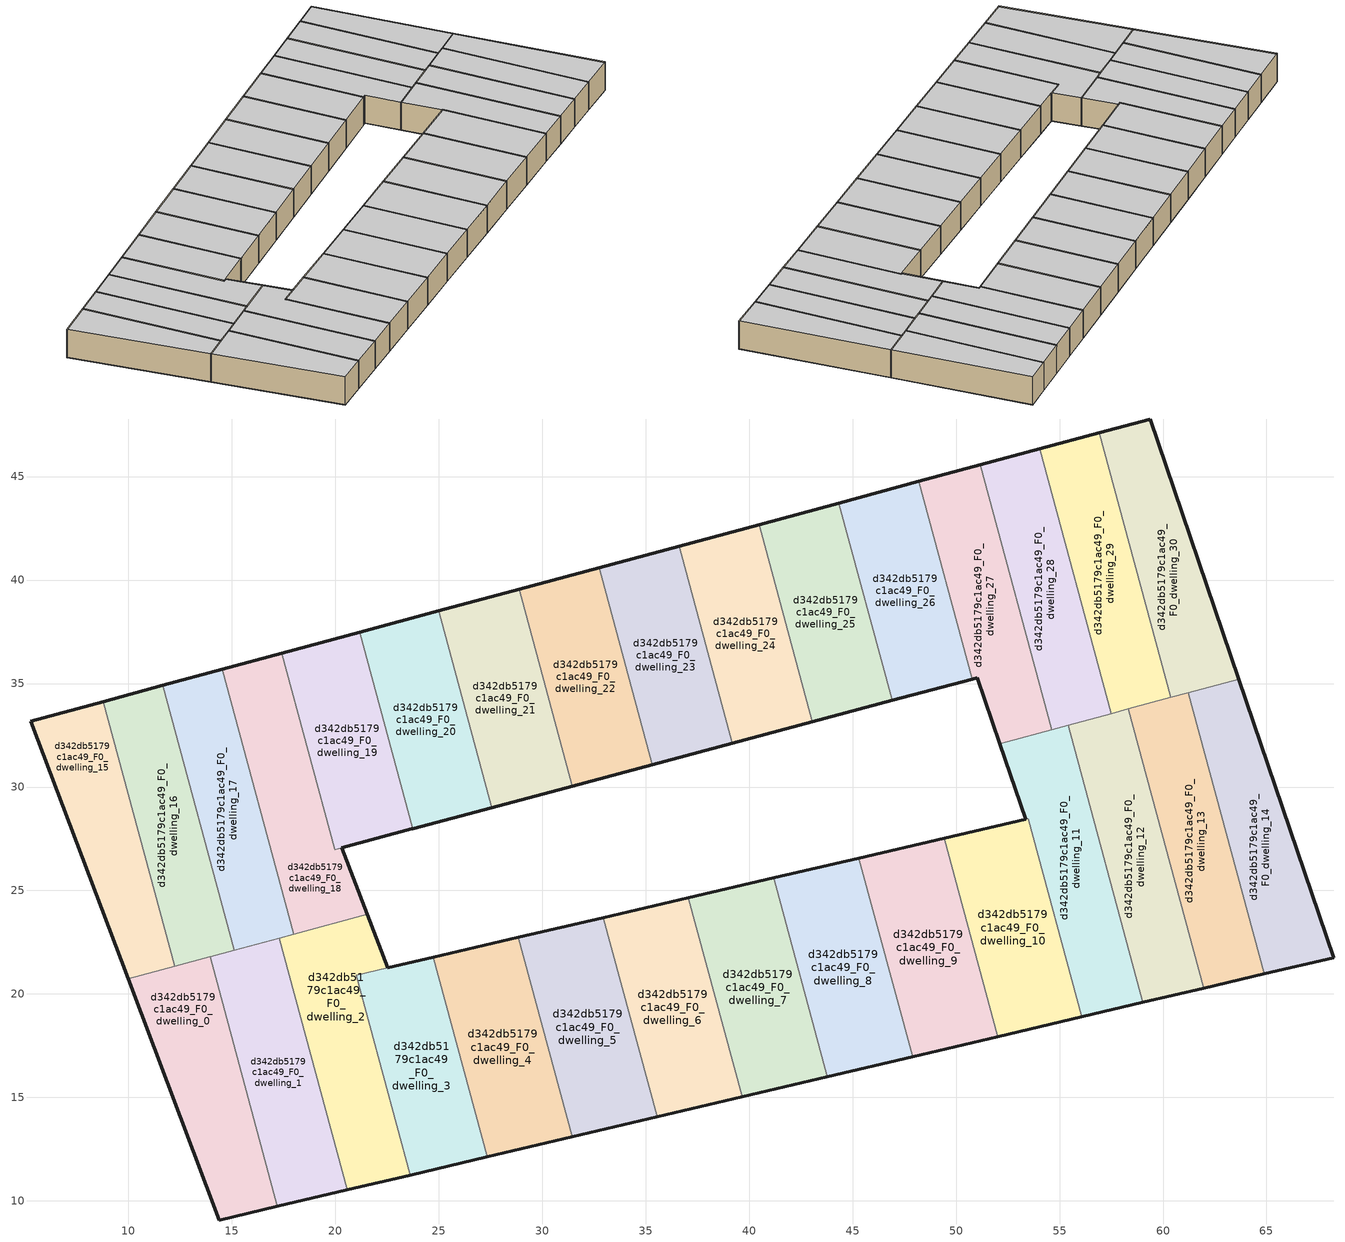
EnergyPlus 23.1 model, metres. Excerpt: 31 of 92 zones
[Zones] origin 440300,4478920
d342db5179c1ac49_F0_dwelling_0
 floor ground (EU_floor_Construction): 17.21,9.74 13.95,21.8 10,20.73 14.4,9.08 z0
 wall outside (EU_wall_Construction): 17.21,9.74 14.4,9.08 10,20.73 z0:3
 wall to d342db5179c1ac49_F0_dwelling_1 (EU_wall_Construction): 13.95,21.8 17.21,9.74 z0:3
 wall to d342db5179c1ac49_F0_dwelling_15 (EU_wall_Construction): 10,20.73 12.25,21.34 z0:3
 wall to d342db5179c1ac49_F0_dwelling_16 (EU_wall_Construction): 12.25,21.34 13.95,21.8 z0:3
 ceiling to d342db5179c1ac49_F1_dwelling_0 (EU_floor_Construction): 13.95,21.8 17.21,9.74 14.4,9.08 10,20.73 z3
d342db5179c1ac49_F0_dwelling_1
 floor ground (EU_floor_Construction): 20.57,10.53 17.29,22.7 13.95,21.8 17.21,9.74 z0
 wall outside (EU_wall_Construction): 20.57,10.53 17.21,9.74 z0:3
 wall to d342db5179c1ac49_F0_dwelling_2 (EU_wall_Construction): 17.29,22.7 20.57,10.53 z0:3
 wall to d342db5179c1ac49_F0_dwelling_17 (EU_wall_Construction): 15.13,22.12 17.29,22.7 z0:3
 wall to d342db5179c1ac49_F0_dwelling_16 (EU_wall_Construction): 13.95,21.8 15.13,22.12 z0:3
 ceiling to d342db5179c1ac49_F1_dwelling_1 (EU_floor_Construction): 17.29,22.7 20.57,10.53 17.21,9.74 13.95,21.8 z3
d342db5179c1ac49_F0_dwelling_10
 floor ground (EU_floor_Construction): 56.06,18.89 53.48,28.47 53.37,28.45 49.43,27.53 52.02,17.94 z0
 wall outside (EU_wall_Construction): 49.43,27.53 53.37,28.45 / 56.06,18.89 52.02,17.94 z0:3; 53.38,28.45,3 53.37,28.45,0 53.38,28.45,0
 wall to d342db5179c1ac49_F0_dwelling_9 (EU_wall_Construction): 52.02,17.94 49.43,27.53 z0:3
 wall to d342db5179c1ac49_F0_dwelling_11 (EU_wall_Construction): 53.38,28.45 53.48,28.47 56.06,18.89 z0:3
 ceiling to d342db5179c1ac49_F1_dwelling_10 (EU_floor_Construction): 53.48,28.47 56.06,18.89 52.02,17.94 49.43,27.53 53.37,28.45 z3
d342db5179c1ac49_F0_dwelling_11
 floor ground (EU_floor_Construction): 59.03,19.59 55.41,32.99 52.47,32.2 52.12,32.1 53.38,28.45 53.48,28.47 56.06,18.89 z0
 wall outside (EU_wall_Construction): 53.38,28.45 52.12,32.1 / 59.03,19.59 56.06,18.89 z0:3
 wall to d342db5179c1ac49_F0_dwelling_12 (EU_wall_Construction): 55.41,32.99 59.03,19.59 z0:3
 wall to d342db5179c1ac49_F0_dwelling_27 (EU_wall_Construction): 52.12,32.1 52.47,32.2 54.62,32.77 z0:3
 wall to d342db5179c1ac49_F0_dwelling_28 (EU_wall_Construction): 54.62,32.78 55.41,32.99 z0:3
 ceiling to d342db5179c1ac49_F1_dwelling_11 (EU_floor_Construction): 55.41,32.99 59.03,19.59 56.06,18.89 53.48,28.47 53.38,28.45 52.12,32.1 52.47,32.2 z3
d342db5179c1ac49_F0_dwelling_12
 floor ground (EU_floor_Construction): 61.97,20.28 58.33,33.78 55.41,32.99 59.03,19.59 z0
 wall outside (EU_wall_Construction): 61.97,20.28 59.03,19.59 z0:3
 wall to d342db5179c1ac49_F0_dwelling_13 (EU_wall_Construction): 58.33,33.78 61.97,20.28 z0:3
 wall to d342db5179c1ac49_F0_dwelling_29 (EU_wall_Construction): 57.49,33.55 58.33,33.78 z0:3
 wall to d342db5179c1ac49_F0_dwelling_28 (EU_wall_Construction): 55.41,32.99 57.49,33.55 z0:3
 ceiling to d342db5179c1ac49_F1_dwelling_12 (EU_floor_Construction): 58.33,33.78 61.97,20.28 59.03,19.59 55.41,32.99 z3
d342db5179c1ac49_F0_dwelling_13
 floor ground (EU_floor_Construction): 64.89,20.97 61.22,34.56 58.33,33.78 61.97,20.28 z0
 wall outside (EU_wall_Construction): 64.89,20.97 61.97,20.28 z0:3
 wall to d342db5179c1ac49_F0_dwelling_14 (EU_wall_Construction): 61.22,34.56 64.89,20.97 z0:3
 wall to d342db5179c1ac49_F0_dwelling_30 (EU_wall_Construction): 60.37,34.33 61.22,34.56 z0:3
 wall to d342db5179c1ac49_F0_dwelling_29 (EU_wall_Construction): 58.33,33.78 60.37,34.33 z0:3
 ceiling to d342db5179c1ac49_F1_dwelling_13 (EU_floor_Construction): 61.22,34.56 64.89,20.97 61.97,20.28 58.33,33.78 z3
d342db5179c1ac49_F0_dwelling_14
 floor ground (EU_floor_Construction): 68.24,21.76 63.66,35.22 61.22,34.56 64.89,20.97 z0
 wall outside (EU_wall_Construction): 63.66,35.22 68.24,21.76 64.89,20.97 z0:3
 wall to d342db5179c1ac49_F0_dwelling_30 (EU_wall_Construction): 61.23,34.56 63.66,35.22 z0:3
 ceiling to d342db5179c1ac49_F1_dwelling_14 (EU_floor_Construction): 63.66,35.22 68.24,21.76 64.89,20.97 61.22,34.56 z3
d342db5179c1ac49_F0_dwelling_15
 floor ground (EU_floor_Construction): 12.25,21.34 8.8,34.13 5.29,33.18 10,20.73 z0
 wall outside (EU_wall_Construction): 10,20.73 5.29,33.18 8.8,34.13 z0:3
 wall to d342db5179c1ac49_F0_dwelling_16 (EU_wall_Construction): 8.8,34.13 12.25,21.34 z0:3
 ceiling to d342db5179c1ac49_F1_dwelling_15 (EU_floor_Construction): 8.8,34.13 12.25,21.34 10,20.73 5.29,33.18 z3
d342db5179c1ac49_F0_dwelling_16
 floor ground (EU_floor_Construction): 15.13,22.12 11.67,34.91 8.8,34.13 12.25,21.34 z0
 wall outside (EU_wall_Construction): 8.8,34.13 11.67,34.91 z0:3
 wall to d342db5179c1ac49_F0_dwelling_17 (EU_wall_Construction): 11.67,34.91 15.13,22.12 z0:3
 ceiling to d342db5179c1ac49_F1_dwelling_16 (EU_floor_Construction): 11.67,34.91 15.13,22.12 12.25,21.34 8.8,34.13 z3
d342db5179c1ac49_F0_dwelling_17
 floor ground (EU_floor_Construction): 18,22.89 14.55,35.68 11.67,34.91 15.13,22.12 z0
 wall outside (EU_wall_Construction): 11.67,34.91 14.55,35.68 z0:3
 wall to d342db5179c1ac49_F0_dwelling_18 (EU_wall_Construction): 14.55,35.68 18,22.89 z0:3
 wall to d342db5179c1ac49_F0_dwelling_2 (EU_wall_Construction): 18,22.89 17.29,22.7 z0:3
 ceiling to d342db5179c1ac49_F1_dwelling_17 (EU_floor_Construction): 14.55,35.68 18,22.89 15.13,22.12 11.67,34.91 z3
d342db5179c1ac49_F0_dwelling_18
 floor ground (EU_floor_Construction): 21.55,23.85 20.32,27.07 19.99,26.98 17.43,36.46 14.55,35.68 18,22.89 z0
 wall outside (EU_wall_Construction): 14.55,35.68 17.43,36.46 / 20.32,27.07 21.55,23.85 z0:3
 wall to d342db5179c1ac49_F0_dwelling_19 (EU_wall_Construction): 17.43,36.46 19.99,26.98 20.32,27.07 z0:3
 wall to d342db5179c1ac49_F0_dwelling_2 (EU_wall_Construction): 21.55,23.85 18,22.89 z0:3
 ceiling to d342db5179c1ac49_F1_dwelling_18 (EU_floor_Construction): 17.43,36.46 19.99,26.98 20.32,27.07 21.55,23.85 18,22.89 14.55,35.68 z3
d342db5179c1ac49_F0_dwelling_19
 floor ground (EU_floor_Construction): 23.7,27.97 23.74,27.99 21.18,37.47 17.43,36.46 19.99,26.98 20.33,27.07 z0
 wall outside (EU_wall_Construction): 17.43,36.46 21.18,37.47 / 23.74,27.99 23.7,27.97 20.33,27.07 z0:3; 20.32,27.07,3 20.33,27.07,0 20.32,27.07,0
 wall to d342db5179c1ac49_F0_dwelling_20 (EU_wall_Construction): 21.18,37.47 23.74,27.99 z0:3
 ceiling to d342db5179c1ac49_F1_dwelling_19 (EU_floor_Construction): 21.18,37.47 23.74,27.99 23.7,27.97 19.99,26.99 17.43,36.46 z3
d342db5179c1ac49_F0_dwelling_2
 floor ground (EU_floor_Construction): 23.62,11.25 21.01,20.91 22.53,21.27 21.55,23.85 17.29,22.7 20.57,10.53 z0
 wall outside (EU_wall_Construction): 21.55,23.85 22.53,21.27 / 23.62,11.25 20.57,10.53 z0:3
 wall to d342db5179c1ac49_F0_dwelling_3 (EU_wall_Construction): 22.53,21.27 21.01,20.91 23.62,11.25 z0:3
 ceiling to d342db5179c1ac49_F1_dwelling_2 (EU_floor_Construction): 21.55,23.85 22.53,21.27 21.01,20.91 23.62,11.25 20.57,10.53 17.29,22.7 z3
d342db5179c1ac49_F0_dwelling_20
 floor ground (EU_floor_Construction): 27.57,29.01 25.01,38.51 21.18,37.47 23.74,27.99 z0
 wall outside (EU_wall_Construction): 27.57,29.01 23.74,27.99 / 21.18,37.47 25.01,38.51 z0:3
 wall to d342db5179c1ac49_F0_dwelling_21 (EU_wall_Construction): 25.01,38.51 27.57,29.01 z0:3
 ceiling to d342db5179c1ac49_F1_dwelling_20 (EU_floor_Construction): 25.01,38.51 27.57,29.01 23.74,27.99 21.18,37.47 z3
d342db5179c1ac49_F0_dwelling_21
 floor ground (EU_floor_Construction): 31.45,30.05 28.88,39.55 25.01,38.51 27.57,29.01 z0
 wall outside (EU_wall_Construction): 25.01,38.51 28.88,39.55 / 31.45,30.05 27.57,29.01 z0:3
 wall to d342db5179c1ac49_F0_dwelling_22 (EU_wall_Construction): 28.88,39.55 31.45,30.05 z0:3
 ceiling to d342db5179c1ac49_F1_dwelling_21 (EU_floor_Construction): 28.88,39.55 31.45,30.05 27.57,29.01 25.01,38.51 z3
d342db5179c1ac49_F0_dwelling_22
 floor ground (EU_floor_Construction): 35.32,31.08 32.75,40.6 28.88,39.55 31.45,30.05 z0
 wall outside (EU_wall_Construction): 28.88,39.55 32.75,40.6 / 35.32,31.08 31.45,30.05 z0:3
 wall to d342db5179c1ac49_F0_dwelling_23 (EU_wall_Construction): 32.75,40.6 35.32,31.08 z0:3
 ceiling to d342db5179c1ac49_F1_dwelling_22 (EU_floor_Construction): 32.75,40.6 35.32,31.08 31.45,30.05 28.88,39.55 z3
d342db5179c1ac49_F0_dwelling_23
 floor ground (EU_floor_Construction): 39.19,32.12 36.62,41.64 32.75,40.6 35.32,31.08 z0
 wall outside (EU_wall_Construction): 32.75,40.6 36.62,41.64 / 39.19,32.12 35.32,31.08 z0:3
 wall to d342db5179c1ac49_F0_dwelling_24 (EU_wall_Construction): 36.62,41.64 39.19,32.12 z0:3
 ceiling to d342db5179c1ac49_F1_dwelling_23 (EU_floor_Construction): 36.62,41.64 39.19,32.12 35.32,31.08 32.75,40.6 z3
d342db5179c1ac49_F0_dwelling_24
 floor ground (EU_floor_Construction): 43.05,33.15 40.48,42.68 36.62,41.64 39.19,32.12 z0
 wall outside (EU_wall_Construction): 36.62,41.64 40.48,42.68 / 43.05,33.15 39.19,32.12 z0:3
 wall to d342db5179c1ac49_F0_dwelling_25 (EU_wall_Construction): 40.48,42.68 43.05,33.15 z0:3
 ceiling to d342db5179c1ac49_F1_dwelling_24 (EU_floor_Construction): 40.48,42.68 43.05,33.15 39.19,32.12 36.62,41.64 z3
d342db5179c1ac49_F0_dwelling_25
 floor ground (EU_floor_Construction): 46.91,34.18 44.34,43.72 40.48,42.68 43.05,33.15 z0
 wall outside (EU_wall_Construction): 40.48,42.68 44.34,43.72 / 46.91,34.18 43.05,33.15 z0:3
 wall to d342db5179c1ac49_F0_dwelling_26 (EU_wall_Construction): 44.34,43.72 46.91,34.18 z0:3
 ceiling to d342db5179c1ac49_F1_dwelling_25 (EU_floor_Construction): 44.34,43.72 46.91,34.18 43.05,33.15 40.48,42.68 z3
d342db5179c1ac49_F0_dwelling_26
 floor ground (EU_floor_Construction): 50.77,35.22 48.2,44.76 44.34,43.72 46.91,34.18 z0
 wall outside (EU_wall_Construction): 44.34,43.72 48.2,44.76 / 50.77,35.22 46.91,34.18 z0:3
 wall to d342db5179c1ac49_F0_dwelling_27 (EU_wall_Construction): 48.2,44.76 50.77,35.22 z0:3
 ceiling to d342db5179c1ac49_F1_dwelling_26 (EU_floor_Construction): 48.2,44.76 50.77,35.22 46.91,34.18 44.34,43.72 z3
d342db5179c1ac49_F0_dwelling_27
 floor ground (EU_floor_Construction): 54.62,32.78 51.16,45.57 48.2,44.76 50.77,35.22 51.02,35.28 52.12,32.1 z0
 wall outside (EU_wall_Construction): 52.12,32.1 51.02,35.28 50.77,35.22 / 48.2,44.76 51.16,45.57 z0:3
 wall to d342db5179c1ac49_F0_dwelling_28 (EU_wall_Construction): 51.16,45.57 54.62,32.78 z0:3
 ceiling to d342db5179c1ac49_F1_dwelling_27 (EU_floor_Construction): 51.16,45.57 54.62,32.78 52.12,32.1 51.02,35.28 50.77,35.22 48.2,44.76 z3
d342db5179c1ac49_F0_dwelling_28
 floor ground (EU_floor_Construction): 57.49,33.55 54.04,46.34 51.16,45.57 54.62,32.78 z0
 wall outside (EU_wall_Construction): 51.16,45.57 54.04,46.34 z0:3
 wall to d342db5179c1ac49_F0_dwelling_29 (EU_wall_Construction): 54.04,46.34 57.49,33.55 z0:3
 ceiling to d342db5179c1ac49_F1_dwelling_28 (EU_floor_Construction): 54.04,46.34 57.49,33.55 54.62,32.78 51.16,45.57 z3
d342db5179c1ac49_F0_dwelling_29
 floor ground (EU_floor_Construction): 60.37,34.33 56.92,47.12 54.04,46.34 57.49,33.55 z0
 wall outside (EU_wall_Construction): 54.04,46.34 56.92,47.12 z0:3
 wall to d342db5179c1ac49_F0_dwelling_30 (EU_wall_Construction): 56.92,47.12 60.37,34.33 z0:3
 ceiling to d342db5179c1ac49_F1_dwelling_29 (EU_floor_Construction): 56.92,47.12 60.37,34.33 57.49,33.55 54.04,46.34 z3
d342db5179c1ac49_F0_dwelling_3
 floor ground (EU_floor_Construction): 27.34,12.12 24.73,21.78 21.01,20.91 23.62,11.25 z0
 wall outside (EU_wall_Construction): 22.53,21.27 24.73,21.78 / 27.34,12.12 23.62,11.25 z0:3
 wall to d342db5179c1ac49_F0_dwelling_4 (EU_wall_Construction): 24.73,21.78 27.34,12.12 z0:3
 ceiling to d342db5179c1ac49_F1_dwelling_3 (EU_floor_Construction): 24.73,21.78 27.34,12.12 23.62,11.25 21.01,20.91 z3
d342db5179c1ac49_F0_dwelling_30
 floor ground (EU_floor_Construction): 63.66,35.22 59.38,47.78 56.92,47.12 60.37,34.33 z0
 wall outside (EU_wall_Construction): 56.92,47.12 59.38,47.78 63.66,35.22 z0:3
 ceiling to d342db5179c1ac49_F1_dwelling_30 (EU_floor_Construction): 59.38,47.78 63.66,35.22 60.37,34.33 56.92,47.12 z3
d342db5179c1ac49_F0_dwelling_4
 floor ground (EU_floor_Construction): 31.44,13.09 28.84,22.74 24.73,21.78 27.34,12.12 z0
 wall outside (EU_wall_Construction): 24.73,21.78 28.84,22.74 / 31.44,13.09 27.34,12.12 z0:3
 wall to d342db5179c1ac49_F0_dwelling_5 (EU_wall_Construction): 28.84,22.74 31.44,13.09 z0:3
 ceiling to d342db5179c1ac49_F1_dwelling_4 (EU_floor_Construction): 28.84,22.74 31.44,13.09 27.34,12.12 24.73,21.78 z3
d342db5179c1ac49_F0_dwelling_5
 floor ground (EU_floor_Construction): 35.55,14.06 32.95,23.69 28.84,22.74 31.44,13.09 z0
 wall outside (EU_wall_Construction): 28.84,22.74 32.95,23.69 / 35.55,14.06 31.44,13.09 z0:3
 wall to d342db5179c1ac49_F0_dwelling_6 (EU_wall_Construction): 32.95,23.69 35.55,14.06 z0:3
 ceiling to d342db5179c1ac49_F1_dwelling_5 (EU_floor_Construction): 32.95,23.69 35.55,14.06 31.44,13.09 28.84,22.74 z3
d342db5179c1ac49_F0_dwelling_6
 floor ground (EU_floor_Construction): 39.66,15.03 37.06,24.65 32.95,23.69 35.55,14.06 z0
 wall outside (EU_wall_Construction): 32.95,23.69 37.06,24.65 / 39.66,15.03 35.55,14.06 z0:3
 wall to d342db5179c1ac49_F0_dwelling_7 (EU_wall_Construction): 37.06,24.65 39.66,15.03 z0:3
 ceiling to d342db5179c1ac49_F1_dwelling_6 (EU_floor_Construction): 37.06,24.65 39.66,15.03 35.55,14.06 32.95,23.69 z3
d342db5179c1ac49_F0_dwelling_7
 floor ground (EU_floor_Construction): 43.78,16 41.18,25.61 37.06,24.65 39.66,15.03 z0
 wall outside (EU_wall_Construction): 37.06,24.65 41.18,25.61 / 43.78,16 39.66,15.03 z0:3
 wall to d342db5179c1ac49_F0_dwelling_8 (EU_wall_Construction): 41.18,25.61 43.78,16 z0:3
 ceiling to d342db5179c1ac49_F1_dwelling_7 (EU_floor_Construction): 41.18,25.61 43.78,16 39.66,15.03 37.06,24.65 z3
d342db5179c1ac49_F0_dwelling_8
 floor ground (EU_floor_Construction): 47.9,16.97 45.3,26.57 41.18,25.61 43.78,16 z0
 wall outside (EU_wall_Construction): 41.18,25.61 45.3,26.57 / 47.9,16.97 43.78,16 z0:3
 wall to d342db5179c1ac49_F0_dwelling_9 (EU_wall_Construction): 45.3,26.57 47.9,16.97 z0:3
 ceiling to d342db5179c1ac49_F1_dwelling_8 (EU_floor_Construction): 45.3,26.57 47.9,16.97 43.78,16 41.18,25.61 z3
d342db5179c1ac49_F0_dwelling_9
 floor ground (EU_floor_Construction): 52.02,17.94 49.43,27.53 45.3,26.57 47.9,16.97 z0
 wall outside (EU_wall_Construction): 45.3,26.57 49.43,27.53 / 52.02,17.94 47.9,16.97 z0:3
 ceiling to d342db5179c1ac49_F1_dwelling_9 (EU_floor_Construction): 49.43,27.53 52.02,17.94 47.9,16.97 45.3,26.57 z3
[Building]
EU S2 Campaign: North Axis=0; Terrain=City; Solar Distribution=FullExterior
[Site:Location]
Madrid: Latitude=40.5; Longitude=-3.5; Time Zone=1; Elevation=609
[SizingPeriod:WeatherFileDays]
AnnualSizingPeriod: Begin Month=1; Begin Day of Month=1; End Month=12; End Day of Month=31; Day of Week for Start Day=Monday; Use Weather File Daylight Saving Period=No; Use Weather File Rain and Snow Indicators=No
[MATERIAL]
EU_InternalMass_Material: Roughness=MediumRough; Thickness=0.1; Conductivity=1; Density=1800; Specific Heat=900; Thermal Absorptance=0.9; Solar Absorptance=0.7; Visible Absorptance=0.7
[MATERIAL:NOMASS] Roughness=MediumRough; Thermal Absorptance=0.9; Solar Absorptance=0.7; Visible Absorptance=0.7
Name | Thermal Resistance
EU_wall_NoMass | 1.60022
EU_floor_NoMass | 0.470652
[CONSTRUCTION]
EU_wall_Construction: EU_wall_NoMass
EU_floor_Construction: EU_floor_NoMass
EU_InternalMass_Construction: EU_InternalMass_Material
[ZONE] Type=1; Multiplier=1; Ceiling Height=autocalculate; Floor Area=autocalculate; Part of Total Floor Area=Yes
Name | Volume
d342db5179c1ac49_F0_dwelling_0 | 130.05
d342db5179c1ac49_F0_dwelling_1 | 130.138
d342db5179c1ac49_F0_dwelling_10 | 123.63
d342db5179c1ac49_F0_dwelling_11 | 129.029
d342db5179c1ac49_F0_dwelling_12 | 126.326
d342db5179c1ac49_F0_dwelling_13 | 126.302
d342db5179c1ac49_F0_dwelling_14 | 126.346
d342db5179c1ac49_F0_dwelling_15; d342db5179c1ac49_F0_dwelling_29 | 118.448
d342db5179c1ac49_F0_dwelling_16; d342db5179c1ac49_F0_dwelling_17 | 118.41
d342db5179c1ac49_F0_dwelling_18 | 123.766
d342db5179c1ac49_F0_dwelling_19 | 114.58
d342db5179c1ac49_F0_dwelling_2 | 130.365
d342db5179c1ac49_F0_dwelling_20 | 116.943
d342db5179c1ac49_F0_dwelling_21 | 118.444
d342db5179c1ac49_F0_dwelling_22; d342db5179c1ac49_F0_dwelling_28 | 118.418
d342db5179c1ac49_F0_dwelling_23 | 118.426
d342db5179c1ac49_F0_dwelling_24 | 118.441
d342db5179c1ac49_F0_dwelling_25 | 118.407
d342db5179c1ac49_F0_dwelling_26 | 118.453
d342db5179c1ac49_F0_dwelling_27 | 118.423
d342db5179c1ac49_F0_dwelling_3 | 114.705
d342db5179c1ac49_F0_dwelling_30 | 118.427
d342db5179c1ac49_F0_dwelling_4 | 126.318
d342db5179c1ac49_F0_dwelling_5 | 126.322
d342db5179c1ac49_F0_dwelling_6 | 126.349
d342db5179c1ac49_F0_dwelling_7 | 126.301
d342db5179c1ac49_F0_dwelling_8 | 126.316
d342db5179c1ac49_F0_dwelling_9 | 126.312
[INTERNALMASS] Construction=EU_InternalMass_Construction
Name | Zone or ZoneList | Surface Area
d342db5179c1ac49_F0_dwelling_0_EU_InternalMass | d342db5179c1ac49_F0_dwelling_0 | 43.3554
d342db5179c1ac49_F0_dwelling_1_EU_InternalMass | d342db5179c1ac49_F0_dwelling_1 | 43.3796
d342db5179c1ac49_F0_dwelling_2_EU_InternalMass | d342db5179c1ac49_F0_dwelling_2 | 43.4492
d342db5179c1ac49_F0_dwelling_3_EU_InternalMass | d342db5179c1ac49_F0_dwelling_3 | 38.2452
d342db5179c1ac49_F0_dwelling_4_EU_InternalMass | d342db5179c1ac49_F0_dwelling_4 | 42.1058
d342db5179c1ac49_F0_dwelling_5_EU_InternalMass | d342db5179c1ac49_F0_dwelling_5 | 42.1076
d342db5179c1ac49_F0_dwelling_6_EU_InternalMass | d342db5179c1ac49_F0_dwelling_6 | 42.1163
d342db5179c1ac49_F0_dwelling_7_EU_InternalMass | d342db5179c1ac49_F0_dwelling_7 | 42.1004
d342db5179c1ac49_F0_dwelling_8_EU_InternalMass | d342db5179c1ac49_F0_dwelling_8 | 42.1055
d342db5179c1ac49_F0_dwelling_9_EU_InternalMass | d342db5179c1ac49_F0_dwelling_9 | 42.1043
d342db5179c1ac49_F0_dwelling_10_EU_InternalMass | d342db5179c1ac49_F0_dwelling_10 | 41.2133
d342db5179c1ac49_F0_dwelling_11_EU_InternalMass | d342db5179c1ac49_F0_dwelling_11 | 43.0095
d342db5179c1ac49_F0_dwelling_12_EU_InternalMass | d342db5179c1ac49_F0_dwelling_12 | 42.1085
d342db5179c1ac49_F0_dwelling_13_EU_InternalMass | d342db5179c1ac49_F0_dwelling_13 | 42.1006
d342db5179c1ac49_F0_dwelling_14_EU_InternalMass | d342db5179c1ac49_F0_dwelling_14 | 42.1152
d342db5179c1ac49_F0_dwelling_15_EU_InternalMass | d342db5179c1ac49_F0_dwelling_15 | 39.4824
d342db5179c1ac49_F0_dwelling_16_EU_InternalMass | d342db5179c1ac49_F0_dwelling_16 | 39.4699
d342db5179c1ac49_F0_dwelling_17_EU_InternalMass | d342db5179c1ac49_F0_dwelling_17 | 39.4699
d342db5179c1ac49_F0_dwelling_18_EU_InternalMass | d342db5179c1ac49_F0_dwelling_18 | 41.2555
d342db5179c1ac49_F0_dwelling_19_EU_InternalMass | d342db5179c1ac49_F0_dwelling_19 | 38.1941
d342db5179c1ac49_F0_dwelling_20_EU_InternalMass | d342db5179c1ac49_F0_dwelling_20 | 38.9788
d342db5179c1ac49_F0_dwelling_21_EU_InternalMass | d342db5179c1ac49_F0_dwelling_21 | 39.4813
d342db5179c1ac49_F0_dwelling_22_EU_InternalMass | d342db5179c1ac49_F0_dwelling_22 | 39.4727
d342db5179c1ac49_F0_dwelling_23_EU_InternalMass | d342db5179c1ac49_F0_dwelling_23 | 39.4753
d342db5179c1ac49_F0_dwelling_24_EU_InternalMass | d342db5179c1ac49_F0_dwelling_24 | 39.4804
d342db5179c1ac49_F0_dwelling_25_EU_InternalMass | d342db5179c1ac49_F0_dwelling_25 | 39.4691
d342db5179c1ac49_F0_dwelling_26_EU_InternalMass | d342db5179c1ac49_F0_dwelling_26 | 39.4846
d342db5179c1ac49_F0_dwelling_27_EU_InternalMass | d342db5179c1ac49_F0_dwelling_27 | 39.4743
d342db5179c1ac49_F0_dwelling_28_EU_InternalMass | d342db5179c1ac49_F0_dwelling_28 | 39.473
d342db5179c1ac49_F0_dwelling_29_EU_InternalMass | d342db5179c1ac49_F0_dwelling_29 | 39.4827
d342db5179c1ac49_F0_dwelling_30_EU_InternalMass | d342db5179c1ac49_F0_dwelling_30 | 39.4759
[OTHEREQUIPMENT] Fuel Type=Electricity; Design Level Calculation Method=Watts/Area; Power per Zone Floor Area=1; Fraction Latent=0; Fraction Radiant=0; Fraction Lost=0; Carbon Dioxide Generation Rate=0; EndUse Subcategory=EU_Step8_InternalGains
Name | Zone or ZoneList or Space or SpaceList | Schedule
EU_Step8_InternalGain_d342db5179c1ac49_F0_dwelling_0_f000 | d342db5179c1ac49_F0_dwelling_0 | EU_Step8_GainSchedule_d342db5179c1ac49_F0_dwelling_0_f000
EU_Step8_InternalGain_d342db5179c1ac49_F0_dwelling_1_f000 | d342db5179c1ac49_F0_dwelling_1 | EU_Step8_GainSchedule_d342db5179c1ac49_F0_dwelling_1_f000
EU_Step8_InternalGain_d342db5179c1ac49_F0_dwelling_2_f000 | d342db5179c1ac49_F0_dwelling_2 | EU_Step8_GainSchedule_d342db5179c1ac49_F0_dwelling_2_f000
EU_Step8_InternalGain_d342db5179c1ac49_F0_dwelling_3_f000 | d342db5179c1ac49_F0_dwelling_3 | EU_Step8_GainSchedule_d342db5179c1ac49_F0_dwelling_3_f000
EU_Step8_InternalGain_d342db5179c1ac49_F0_dwelling_4_f000 | d342db5179c1ac49_F0_dwelling_4 | EU_Step8_GainSchedule_d342db5179c1ac49_F0_dwelling_4_f000
EU_Step8_InternalGain_d342db5179c1ac49_F0_dwelling_5_f000 | d342db5179c1ac49_F0_dwelling_5 | EU_Step8_GainSchedule_d342db5179c1ac49_F0_dwelling_5_f000
EU_Step8_InternalGain_d342db5179c1ac49_F0_dwelling_6_f000 | d342db5179c1ac49_F0_dwelling_6 | EU_Step8_GainSchedule_d342db5179c1ac49_F0_dwelling_6_f000
EU_Step8_InternalGain_d342db5179c1ac49_F0_dwelling_7_f000 | d342db5179c1ac49_F0_dwelling_7 | EU_Step8_GainSchedule_d342db5179c1ac49_F0_dwelling_7_f000
EU_Step8_InternalGain_d342db5179c1ac49_F0_dwelling_8_f000 | d342db5179c1ac49_F0_dwelling_8 | EU_Step8_GainSchedule_d342db5179c1ac49_F0_dwelling_8_f000
EU_Step8_InternalGain_d342db5179c1ac49_F0_dwelling_9_f000 | d342db5179c1ac49_F0_dwelling_9 | EU_Step8_GainSchedule_d342db5179c1ac49_F0_dwelling_9_f000
EU_Step8_InternalGain_d342db5179c1ac49_F0_dwelling_10_f000 | d342db5179c1ac49_F0_dwelling_10 | EU_Step8_GainSchedule_d342db5179c1ac49_F0_dwelling_10_f000
EU_Step8_InternalGain_d342db5179c1ac49_F0_dwelling_11_f000 | d342db5179c1ac49_F0_dwelling_11 | EU_Step8_GainSchedule_d342db5179c1ac49_F0_dwelling_11_f000
EU_Step8_InternalGain_d342db5179c1ac49_F0_dwelling_12_f000 | d342db5179c1ac49_F0_dwelling_12 | EU_Step8_GainSchedule_d342db5179c1ac49_F0_dwelling_12_f000
EU_Step8_InternalGain_d342db5179c1ac49_F0_dwelling_13_f000 | d342db5179c1ac49_F0_dwelling_13 | EU_Step8_GainSchedule_d342db5179c1ac49_F0_dwelling_13_f000
EU_Step8_InternalGain_d342db5179c1ac49_F0_dwelling_14_f000 | d342db5179c1ac49_F0_dwelling_14 | EU_Step8_GainSchedule_d342db5179c1ac49_F0_dwelling_14_f000
EU_Step8_InternalGain_d342db5179c1ac49_F0_dwelling_15_f000 | d342db5179c1ac49_F0_dwelling_15 | EU_Step8_GainSchedule_d342db5179c1ac49_F0_dwelling_15_f000
EU_Step8_InternalGain_d342db5179c1ac49_F0_dwelling_16_f000 | d342db5179c1ac49_F0_dwelling_16 | EU_Step8_GainSchedule_d342db5179c1ac49_F0_dwelling_16_f000
EU_Step8_InternalGain_d342db5179c1ac49_F0_dwelling_17_f000 | d342db5179c1ac49_F0_dwelling_17 | EU_Step8_GainSchedule_d342db5179c1ac49_F0_dwelling_17_f000
EU_Step8_InternalGain_d342db5179c1ac49_F0_dwelling_18_f000 | d342db5179c1ac49_F0_dwelling_18 | EU_Step8_GainSchedule_d342db5179c1ac49_F0_dwelling_18_f000
EU_Step8_InternalGain_d342db5179c1ac49_F0_dwelling_19_f000 | d342db5179c1ac49_F0_dwelling_19 | EU_Step8_GainSchedule_d342db5179c1ac49_F0_dwelling_19_f000
EU_Step8_InternalGain_d342db5179c1ac49_F0_dwelling_20_f000 | d342db5179c1ac49_F0_dwelling_20 | EU_Step8_GainSchedule_d342db5179c1ac49_F0_dwelling_20_f000
EU_Step8_InternalGain_d342db5179c1ac49_F0_dwelling_21_f000 | d342db5179c1ac49_F0_dwelling_21 | EU_Step8_GainSchedule_d342db5179c1ac49_F0_dwelling_21_f000
EU_Step8_InternalGain_d342db5179c1ac49_F0_dwelling_22_f000 | d342db5179c1ac49_F0_dwelling_22 | EU_Step8_GainSchedule_d342db5179c1ac49_F0_dwelling_22_f000
EU_Step8_InternalGain_d342db5179c1ac49_F0_dwelling_23_f000 | d342db5179c1ac49_F0_dwelling_23 | EU_Step8_GainSchedule_d342db5179c1ac49_F0_dwelling_23_f000
EU_Step8_InternalGain_d342db5179c1ac49_F0_dwelling_24_f000 | d342db5179c1ac49_F0_dwelling_24 | EU_Step8_GainSchedule_d342db5179c1ac49_F0_dwelling_24_f000
EU_Step8_InternalGain_d342db5179c1ac49_F0_dwelling_25_f000 | d342db5179c1ac49_F0_dwelling_25 | EU_Step8_GainSchedule_d342db5179c1ac49_F0_dwelling_25_f000
EU_Step8_InternalGain_d342db5179c1ac49_F0_dwelling_26_f000 | d342db5179c1ac49_F0_dwelling_26 | EU_Step8_GainSchedule_d342db5179c1ac49_F0_dwelling_26_f000
EU_Step8_InternalGain_d342db5179c1ac49_F0_dwelling_27_f000 | d342db5179c1ac49_F0_dwelling_27 | EU_Step8_GainSchedule_d342db5179c1ac49_F0_dwelling_27_f000
EU_Step8_InternalGain_d342db5179c1ac49_F0_dwelling_28_f000 | d342db5179c1ac49_F0_dwelling_28 | EU_Step8_GainSchedule_d342db5179c1ac49_F0_dwelling_28_f000
EU_Step8_InternalGain_d342db5179c1ac49_F0_dwelling_29_f000 | d342db5179c1ac49_F0_dwelling_29 | EU_Step8_GainSchedule_d342db5179c1ac49_F0_dwelling_29_f000
EU_Step8_InternalGain_d342db5179c1ac49_F0_dwelling_30_f000 | d342db5179c1ac49_F0_dwelling_30 | EU_Step8_GainSchedule_d342db5179c1ac49_F0_dwelling_30_f000
[ZONEVENTILATION:DESIGNFLOWRATE] Schedule=EU_AlwaysOn; Design Flow Rate Calculation Method=AirChanges/Hour; Air Changes per Hour=0.480704; Ventilation Type=Natural; Fan Pressure Rise=0; Fan Total Efficiency=1; Constant Term Coefficient=1; Temperature Term Coefficient=0; Velocity Term Coefficient=0; Velocity Squared Term Coefficient=0; Minimum Indoor Temperature=-100; Maximum Indoor Temperature=100; Delta Temperature=-100; Minimum Outdoor Temperature=-100; Maximum Outdoor Temperature=100; Maximum Wind Speed=40
Name | Zone or ZoneList or Space or SpaceList
EU_ConstantAir_d342db5179c1ac49_F0_dwelling_0 | d342db5179c1ac49_F0_dwelling_0
EU_ConstantAir_d342db5179c1ac49_F0_dwelling_1 | d342db5179c1ac49_F0_dwelling_1
EU_ConstantAir_d342db5179c1ac49_F0_dwelling_2 | d342db5179c1ac49_F0_dwelling_2
EU_ConstantAir_d342db5179c1ac49_F0_dwelling_3 | d342db5179c1ac49_F0_dwelling_3
EU_ConstantAir_d342db5179c1ac49_F0_dwelling_4 | d342db5179c1ac49_F0_dwelling_4
EU_ConstantAir_d342db5179c1ac49_F0_dwelling_5 | d342db5179c1ac49_F0_dwelling_5
EU_ConstantAir_d342db5179c1ac49_F0_dwelling_6 | d342db5179c1ac49_F0_dwelling_6
EU_ConstantAir_d342db5179c1ac49_F0_dwelling_7 | d342db5179c1ac49_F0_dwelling_7
EU_ConstantAir_d342db5179c1ac49_F0_dwelling_8 | d342db5179c1ac49_F0_dwelling_8
EU_ConstantAir_d342db5179c1ac49_F0_dwelling_9 | d342db5179c1ac49_F0_dwelling_9
EU_ConstantAir_d342db5179c1ac49_F0_dwelling_10 | d342db5179c1ac49_F0_dwelling_10
EU_ConstantAir_d342db5179c1ac49_F0_dwelling_11 | d342db5179c1ac49_F0_dwelling_11
EU_ConstantAir_d342db5179c1ac49_F0_dwelling_12 | d342db5179c1ac49_F0_dwelling_12
EU_ConstantAir_d342db5179c1ac49_F0_dwelling_13 | d342db5179c1ac49_F0_dwelling_13
EU_ConstantAir_d342db5179c1ac49_F0_dwelling_14 | d342db5179c1ac49_F0_dwelling_14
EU_ConstantAir_d342db5179c1ac49_F0_dwelling_15 | d342db5179c1ac49_F0_dwelling_15
EU_ConstantAir_d342db5179c1ac49_F0_dwelling_16 | d342db5179c1ac49_F0_dwelling_16
EU_ConstantAir_d342db5179c1ac49_F0_dwelling_17 | d342db5179c1ac49_F0_dwelling_17
EU_ConstantAir_d342db5179c1ac49_F0_dwelling_18 | d342db5179c1ac49_F0_dwelling_18
EU_ConstantAir_d342db5179c1ac49_F0_dwelling_19 | d342db5179c1ac49_F0_dwelling_19
EU_ConstantAir_d342db5179c1ac49_F0_dwelling_20 | d342db5179c1ac49_F0_dwelling_20
EU_ConstantAir_d342db5179c1ac49_F0_dwelling_21 | d342db5179c1ac49_F0_dwelling_21
EU_ConstantAir_d342db5179c1ac49_F0_dwelling_22 | d342db5179c1ac49_F0_dwelling_22
EU_ConstantAir_d342db5179c1ac49_F0_dwelling_23 | d342db5179c1ac49_F0_dwelling_23
EU_ConstantAir_d342db5179c1ac49_F0_dwelling_24 | d342db5179c1ac49_F0_dwelling_24
EU_ConstantAir_d342db5179c1ac49_F0_dwelling_25 | d342db5179c1ac49_F0_dwelling_25
EU_ConstantAir_d342db5179c1ac49_F0_dwelling_26 | d342db5179c1ac49_F0_dwelling_26
EU_ConstantAir_d342db5179c1ac49_F0_dwelling_27 | d342db5179c1ac49_F0_dwelling_27
EU_ConstantAir_d342db5179c1ac49_F0_dwelling_28 | d342db5179c1ac49_F0_dwelling_28
EU_ConstantAir_d342db5179c1ac49_F0_dwelling_29 | d342db5179c1ac49_F0_dwelling_29
EU_ConstantAir_d342db5179c1ac49_F0_dwelling_30 | d342db5179c1ac49_F0_dwelling_30
[HVACTEMPLATE:THERMOSTAT] Constant Heating Setpoint=20; Constant Cooling Setpoint=50
EU_HeatOnly_d342db5179c1ac49_F0_dwelling_0; EU_HeatOnly_d342db5179c1ac49_F0_dwelling_1; EU_HeatOnly_d342db5179c1ac49_F0_dwelling_2; EU_HeatOnly_d342db5179c1ac49_F0_dwelling_3; EU_HeatOnly_d342db5179c1ac49_F0_dwelling_4; EU_HeatOnly_d342db5179c1ac49_F0_dwelling_5; EU_HeatOnly_d342db5179c1ac49_F0_dwelling_6; EU_HeatOnly_d342db5179c1ac49_F0_dwelling_7; EU_HeatOnly_d342db5179c1ac49_F0_dwelling_8; EU_HeatOnly_d342db5179c1ac49_F0_dwelling_9; EU_HeatOnly_d342db5179c1ac49_F0_dwelling_10; EU_HeatOnly_d342db5179c1ac49_F0_dwelling_11; EU_HeatOnly_d342db5179c1ac49_F0_dwelling_12; EU_HeatOnly_d342db5179c1ac49_F0_dwelling_13; EU_HeatOnly_d342db5179c1ac49_F0_dwelling_14; EU_HeatOnly_d342db5179c1ac49_F0_dwelling_15; EU_HeatOnly_d342db5179c1ac49_F0_dwelling_16; EU_HeatOnly_d342db5179c1ac49_F0_dwelling_17; EU_HeatOnly_d342db5179c1ac49_F0_dwelling_18; EU_HeatOnly_d342db5179c1ac49_F0_dwelling_19; EU_HeatOnly_d342db5179c1ac49_F0_dwelling_20; EU_HeatOnly_d342db5179c1ac49_F0_dwelling_21; EU_HeatOnly_d342db5179c1ac49_F0_dwelling_22; EU_HeatOnly_d342db5179c1ac49_F0_dwelling_23; EU_HeatOnly_d342db5179c1ac49_F0_dwelling_24; EU_HeatOnly_d342db5179c1ac49_F0_dwelling_25; EU_HeatOnly_d342db5179c1ac49_F0_dwelling_26; EU_HeatOnly_d342db5179c1ac49_F0_dwelling_27; EU_HeatOnly_d342db5179c1ac49_F0_dwelling_28; EU_HeatOnly_d342db5179c1ac49_F0_dwelling_29; EU_HeatOnly_d342db5179c1ac49_F0_dwelling_30; EU_HeatOnly_d342db5179c1ac49_F1_dwelling_0; EU_HeatOnly_d342db5179c1ac49_F1_dwelling_1; EU_HeatOnly_d342db5179c1ac49_F1_dwelling_2; EU_HeatOnly_d342db5179c1ac49_F1_dwelling_3; EU_HeatOnly_d342db5179c1ac49_F1_dwelling_4; EU_HeatOnly_d342db5179c1ac49_F1_dwelling_5; EU_HeatOnly_d342db5179c1ac49_F1_dwelling_6; EU_HeatOnly_d342db5179c1ac49_F1_dwelling_7; EU_HeatOnly_d342db5179c1ac49_F1_dwelling_8; EU_HeatOnly_d342db5179c1ac49_F1_dwelling_9; EU_HeatOnly_d342db5179c1ac49_F1_dwelling_10; EU_HeatOnly_d342db5179c1ac49_F1_dwelling_11; EU_HeatOnly_d342db5179c1ac49_F1_dwelling_12; EU_HeatOnly_d342db5179c1ac49_F1_dwelling_13; EU_HeatOnly_d342db5179c1ac49_F1_dwelling_14; EU_HeatOnly_d342db5179c1ac49_F1_dwelling_15; EU_HeatOnly_d342db5179c1ac49_F1_dwelling_16; EU_HeatOnly_d342db5179c1ac49_F1_dwelling_17; EU_HeatOnly_d342db5179c1ac49_F1_dwelling_18; EU_HeatOnly_d342db5179c1ac49_F1_dwelling_19; EU_HeatOnly_d342db5179c1ac49_F1_dwelling_20; EU_HeatOnly_d342db5179c1ac49_F1_dwelling_21; EU_HeatOnly_d342db5179c1ac49_F1_dwelling_22; EU_HeatOnly_d342db5179c1ac49_F1_dwelling_23; EU_HeatOnly_d342db5179c1ac49_F1_dwelling_24; EU_HeatOnly_d342db5179c1ac49_F1_dwelling_25; EU_HeatOnly_d342db5179c1ac49_F1_dwelling_26; EU_HeatOnly_d342db5179c1ac49_F1_dwelling_27; EU_HeatOnly_d342db5179c1ac49_F1_dwelling_28; EU_HeatOnly_d342db5179c1ac49_F1_dwelling_29; EU_HeatOnly_d342db5179c1ac49_F1_dwelling_30; EU_HeatOnly_d342db5179c1ac49_F2_dwelling_0; EU_HeatOnly_d342db5179c1ac49_F2_dwelling_1; EU_HeatOnly_d342db5179c1ac49_F2_dwelling_2; EU_HeatOnly_d342db5179c1ac49_F2_dwelling_3; EU_HeatOnly_d342db5179c1ac49_F2_dwelling_4; EU_HeatOnly_d342db5179c1ac49_F2_dwelling_5; EU_HeatOnly_d342db5179c1ac49_F2_dwelling_6; EU_HeatOnly_d342db5179c1ac49_F2_dwelling_7; EU_HeatOnly_d342db5179c1ac49_F2_dwelling_8; EU_HeatOnly_d342db5179c1ac49_F2_dwelling_9; EU_HeatOnly_d342db5179c1ac49_F2_dwelling_10; EU_HeatOnly_d342db5179c1ac49_F2_dwelling_11; EU_HeatOnly_d342db5179c1ac49_F2_dwelling_12; EU_HeatOnly_d342db5179c1ac49_F2_dwelling_13; EU_HeatOnly_d342db5179c1ac49_F2_dwelling_14; EU_HeatOnly_d342db5179c1ac49_F2_dwelling_15; EU_HeatOnly_d342db5179c1ac49_F2_dwelling_16; EU_HeatOnly_d342db5179c1ac49_F2_dwelling_17; EU_HeatOnly_d342db5179c1ac49_F2_dwelling_18; EU_HeatOnly_d342db5179c1ac49_F2_dwelling_19; EU_HeatOnly_d342db5179c1ac49_F2_dwelling_20; EU_HeatOnly_d342db5179c1ac49_F2_dwelling_21; EU_HeatOnly_d342db5179c1ac49_F2_dwelling_22; EU_HeatOnly_d342db5179c1ac49_F2_dwelling_23; EU_HeatOnly_d342db5179c1ac49_F2_dwelling_24; EU_HeatOnly_d342db5179c1ac49_F2_dwelling_25; EU_HeatOnly_d342db5179c1ac49_F2_dwelling_26; EU_HeatOnly_d342db5179c1ac49_F2_dwelling_27; EU_HeatOnly_d342db5179c1ac49_F2_dwelling_28; EU_HeatOnly_d342db5179c1ac49_F2_dwelling_29
[HVACTEMPLATE:ZONE:IDEALLOADSAIRSYSTEM] System Availability Schedule=EU_AlwaysOn; Maximum Heating Supply Air Temperature=50; Minimum Cooling Supply Air Temperature=13; Maximum Heating Supply Air Humidity Ratio=0.0156; Minimum Cooling Supply Air Humidity Ratio=0.0077; Heating Limit=NoLimit; Cooling Limit=NoLimit; Heating Availability Schedule=EU_AlwaysOn; Cooling Availability Schedule=EU_CoolingOff; Dehumidification Control Type=ConstantSensibleHeatRatio; Cooling Sensible Heat Ratio=0.7; Dehumidification Setpoint=60; Humidification Control Type=None; Humidification Setpoint=30; Outdoor Air Method=None; Outdoor Air Flow Rate per Person=0.00944; Outdoor Air Flow Rate per Zone Floor Area=0; Outdoor Air Flow Rate per Zone=0; Demand Controlled Ventilation Type=None; Outdoor Air Economizer Type=NoEconomizer; Heat Recovery Type=None; Sensible Heat Recovery Effectiveness=0.7; Latent Heat Recovery Effectiveness=0.65
Name | Template Thermostat
d342db5179c1ac49_F0_dwelling_0 | EU_HeatOnly_d342db5179c1ac49_F0_dwelling_0
d342db5179c1ac49_F0_dwelling_1 | EU_HeatOnly_d342db5179c1ac49_F0_dwelling_1
d342db5179c1ac49_F0_dwelling_2 | EU_HeatOnly_d342db5179c1ac49_F0_dwelling_2
d342db5179c1ac49_F0_dwelling_3 | EU_HeatOnly_d342db5179c1ac49_F0_dwelling_3
d342db5179c1ac49_F0_dwelling_4 | EU_HeatOnly_d342db5179c1ac49_F0_dwelling_4
d342db5179c1ac49_F0_dwelling_5 | EU_HeatOnly_d342db5179c1ac49_F0_dwelling_5
d342db5179c1ac49_F0_dwelling_6 | EU_HeatOnly_d342db5179c1ac49_F0_dwelling_6
d342db5179c1ac49_F0_dwelling_7 | EU_HeatOnly_d342db5179c1ac49_F0_dwelling_7
d342db5179c1ac49_F0_dwelling_8 | EU_HeatOnly_d342db5179c1ac49_F0_dwelling_8
d342db5179c1ac49_F0_dwelling_9 | EU_HeatOnly_d342db5179c1ac49_F0_dwelling_9
d342db5179c1ac49_F0_dwelling_10 | EU_HeatOnly_d342db5179c1ac49_F0_dwelling_10
d342db5179c1ac49_F0_dwelling_11 | EU_HeatOnly_d342db5179c1ac49_F0_dwelling_11
d342db5179c1ac49_F0_dwelling_12 | EU_HeatOnly_d342db5179c1ac49_F0_dwelling_12
d342db5179c1ac49_F0_dwelling_13 | EU_HeatOnly_d342db5179c1ac49_F0_dwelling_13
d342db5179c1ac49_F0_dwelling_14 | EU_HeatOnly_d342db5179c1ac49_F0_dwelling_14
d342db5179c1ac49_F0_dwelling_15 | EU_HeatOnly_d342db5179c1ac49_F0_dwelling_15
d342db5179c1ac49_F0_dwelling_16 | EU_HeatOnly_d342db5179c1ac49_F0_dwelling_16
d342db5179c1ac49_F0_dwelling_17 | EU_HeatOnly_d342db5179c1ac49_F0_dwelling_17
d342db5179c1ac49_F0_dwelling_18 | EU_HeatOnly_d342db5179c1ac49_F0_dwelling_18
d342db5179c1ac49_F0_dwelling_19 | EU_HeatOnly_d342db5179c1ac49_F0_dwelling_19
d342db5179c1ac49_F0_dwelling_20 | EU_HeatOnly_d342db5179c1ac49_F0_dwelling_20
d342db5179c1ac49_F0_dwelling_21 | EU_HeatOnly_d342db5179c1ac49_F0_dwelling_21
d342db5179c1ac49_F0_dwelling_22 | EU_HeatOnly_d342db5179c1ac49_F0_dwelling_22
d342db5179c1ac49_F0_dwelling_23 | EU_HeatOnly_d342db5179c1ac49_F0_dwelling_23
d342db5179c1ac49_F0_dwelling_24 | EU_HeatOnly_d342db5179c1ac49_F0_dwelling_24
d342db5179c1ac49_F0_dwelling_25 | EU_HeatOnly_d342db5179c1ac49_F0_dwelling_25
d342db5179c1ac49_F0_dwelling_26 | EU_HeatOnly_d342db5179c1ac49_F0_dwelling_26
d342db5179c1ac49_F0_dwelling_27 | EU_HeatOnly_d342db5179c1ac49_F0_dwelling_27
d342db5179c1ac49_F0_dwelling_28 | EU_HeatOnly_d342db5179c1ac49_F0_dwelling_28
d342db5179c1ac49_F0_dwelling_29 | EU_HeatOnly_d342db5179c1ac49_F0_dwelling_29
d342db5179c1ac49_F0_dwelling_30 | EU_HeatOnly_d342db5179c1ac49_F0_dwelling_30
[SIZING:ZONE] Zone Cooling Design Supply Air Temperature Input Method=SupplyAirTemperature; Zone Cooling Design Supply Air Temperature=13; Zone Heating Design Supply Air Temperature Input Method=SupplyAirTemperature; Zone Heating Design Supply Air Temperature=50; Zone Cooling Design Supply Air Humidity Ratio=0.008; Zone Heating Design Supply Air Humidity Ratio=0.008; Cooling Design Air Flow Method=DesignDay; Cooling Design Air Flow Rate=0; Cooling Minimum Air Flow per Zone Floor Area=0.000762; Cooling Minimum Air Flow=0; Cooling Minimum Air Flow Fraction=0.2; Heating Design Air Flow Method=DesignDay; Heating Design Air Flow Rate=0; Heating Maximum Air Flow per Zone Floor Area=0.002032; Heating Maximum Air Flow=0.141576; Heating Maximum Air Flow Fraction=0.3; Account for Dedicated Outdoor Air System=No; Dedicated Outdoor Air System Control Strategy=NeutralSupplyAir; Dedicated Outdoor Air Low Setpoint Temperature for Design=autosize; Dedicated Outdoor Air High Setpoint Temperature for Design=autosize; Zone Load Sizing Method=Sensible Load Only No Latent Load; Zone Latent Cooling Design Supply Air Humidity Ratio Input Method=HumidityRatioDifference; Zone Cooling Design Supply Air Humidity Ratio Difference=0.005; Zone Latent Heating Design Supply Air Humidity Ratio Input Method=HumidityRatioDifference; Zone Humidification Design Supply Air Humidity Ratio Difference=0.005
d342db5179c1ac49_F0_dwelling_0; d342db5179c1ac49_F0_dwelling_1; d342db5179c1ac49_F0_dwelling_2; d342db5179c1ac49_F0_dwelling_3; d342db5179c1ac49_F0_dwelling_4; d342db5179c1ac49_F0_dwelling_5; d342db5179c1ac49_F0_dwelling_6; d342db5179c1ac49_F0_dwelling_7; d342db5179c1ac49_F0_dwelling_8; d342db5179c1ac49_F0_dwelling_9; d342db5179c1ac49_F0_dwelling_10; d342db5179c1ac49_F0_dwelling_11; d342db5179c1ac49_F0_dwelling_12; d342db5179c1ac49_F0_dwelling_13; d342db5179c1ac49_F0_dwelling_14; d342db5179c1ac49_F0_dwelling_15; d342db5179c1ac49_F0_dwelling_16; d342db5179c1ac49_F0_dwelling_17; d342db5179c1ac49_F0_dwelling_18; d342db5179c1ac49_F0_dwelling_19; d342db5179c1ac49_F0_dwelling_20; d342db5179c1ac49_F0_dwelling_21; d342db5179c1ac49_F0_dwelling_22; d342db5179c1ac49_F0_dwelling_23; d342db5179c1ac49_F0_dwelling_24; d342db5179c1ac49_F0_dwelling_25; d342db5179c1ac49_F0_dwelling_26; d342db5179c1ac49_F0_dwelling_27; d342db5179c1ac49_F0_dwelling_28; d342db5179c1ac49_F0_dwelling_29; d342db5179c1ac49_F0_dwelling_30
[SCHEDULE:CONSTANT]
Name | Hourly Value
EU_AlwaysOn | 1
EU_CoolingOff | 0
[SCHEDULE:FILE] Column Number=1; Rows to Skip at Top=0; Number of Hours of Data=8760; Column Separator=Comma; Interpolate to Timestep=No; Minutes per Item=60; Adjust Schedule for Daylight Savings=Yes
Name | File
EU_Step8_GainSchedule_d342db5179c1ac49_F0_dwelling_0_f000 | ../../schedules/d342db5179c1ac49/d342db5179c1ac49_F0_dwelling_0_f000_gain.csv
EU_Step8_GainSchedule_d342db5179c1ac49_F0_dwelling_1_f000 | ../../schedules/d342db5179c1ac49/d342db5179c1ac49_F0_dwelling_1_f000_gain.csv
EU_Step8_GainSchedule_d342db5179c1ac49_F0_dwelling_2_f000 | ../../schedules/d342db5179c1ac49/d342db5179c1ac49_F0_dwelling_2_f000_gain.csv
EU_Step8_GainSchedule_d342db5179c1ac49_F0_dwelling_3_f000 | ../../schedules/d342db5179c1ac49/d342db5179c1ac49_F0_dwelling_3_f000_gain.csv
EU_Step8_GainSchedule_d342db5179c1ac49_F0_dwelling_4_f000 | ../../schedules/d342db5179c1ac49/d342db5179c1ac49_F0_dwelling_4_f000_gain.csv
EU_Step8_GainSchedule_d342db5179c1ac49_F0_dwelling_5_f000 | ../../schedules/d342db5179c1ac49/d342db5179c1ac49_F0_dwelling_5_f000_gain.csv
EU_Step8_GainSchedule_d342db5179c1ac49_F0_dwelling_6_f000 | ../../schedules/d342db5179c1ac49/d342db5179c1ac49_F0_dwelling_6_f000_gain.csv
EU_Step8_GainSchedule_d342db5179c1ac49_F0_dwelling_7_f000 | ../../schedules/d342db5179c1ac49/d342db5179c1ac49_F0_dwelling_7_f000_gain.csv
EU_Step8_GainSchedule_d342db5179c1ac49_F0_dwelling_8_f000 | ../../schedules/d342db5179c1ac49/d342db5179c1ac49_F0_dwelling_8_f000_gain.csv
EU_Step8_GainSchedule_d342db5179c1ac49_F0_dwelling_9_f000 | ../../schedules/d342db5179c1ac49/d342db5179c1ac49_F0_dwelling_9_f000_gain.csv
EU_Step8_GainSchedule_d342db5179c1ac49_F0_dwelling_10_f000 | ../../schedules/d342db5179c1ac49/d342db5179c1ac49_F0_dwelling_10_f000_gain.csv
EU_Step8_GainSchedule_d342db5179c1ac49_F0_dwelling_11_f000 | ../../schedules/d342db5179c1ac49/d342db5179c1ac49_F0_dwelling_11_f000_gain.csv
EU_Step8_GainSchedule_d342db5179c1ac49_F0_dwelling_12_f000 | ../../schedules/d342db5179c1ac49/d342db5179c1ac49_F0_dwelling_12_f000_gain.csv
EU_Step8_GainSchedule_d342db5179c1ac49_F0_dwelling_13_f000 | ../../schedules/d342db5179c1ac49/d342db5179c1ac49_F0_dwelling_13_f000_gain.csv
EU_Step8_GainSchedule_d342db5179c1ac49_F0_dwelling_14_f000 | ../../schedules/d342db5179c1ac49/d342db5179c1ac49_F0_dwelling_14_f000_gain.csv
EU_Step8_GainSchedule_d342db5179c1ac49_F0_dwelling_15_f000 | ../../schedules/d342db5179c1ac49/d342db5179c1ac49_F0_dwelling_15_f000_gain.csv
EU_Step8_GainSchedule_d342db5179c1ac49_F0_dwelling_16_f000 | ../../schedules/d342db5179c1ac49/d342db5179c1ac49_F0_dwelling_16_f000_gain.csv
EU_Step8_GainSchedule_d342db5179c1ac49_F0_dwelling_17_f000 | ../../schedules/d342db5179c1ac49/d342db5179c1ac49_F0_dwelling_17_f000_gain.csv
EU_Step8_GainSchedule_d342db5179c1ac49_F0_dwelling_18_f000 | ../../schedules/d342db5179c1ac49/d342db5179c1ac49_F0_dwelling_18_f000_gain.csv
EU_Step8_GainSchedule_d342db5179c1ac49_F0_dwelling_19_f000 | ../../schedules/d342db5179c1ac49/d342db5179c1ac49_F0_dwelling_19_f000_gain.csv
EU_Step8_GainSchedule_d342db5179c1ac49_F0_dwelling_20_f000 | ../../schedules/d342db5179c1ac49/d342db5179c1ac49_F0_dwelling_20_f000_gain.csv
EU_Step8_GainSchedule_d342db5179c1ac49_F0_dwelling_21_f000 | ../../schedules/d342db5179c1ac49/d342db5179c1ac49_F0_dwelling_21_f000_gain.csv
EU_Step8_GainSchedule_d342db5179c1ac49_F0_dwelling_22_f000 | ../../schedules/d342db5179c1ac49/d342db5179c1ac49_F0_dwelling_22_f000_gain.csv
EU_Step8_GainSchedule_d342db5179c1ac49_F0_dwelling_23_f000 | ../../schedules/d342db5179c1ac49/d342db5179c1ac49_F0_dwelling_23_f000_gain.csv
EU_Step8_GainSchedule_d342db5179c1ac49_F0_dwelling_24_f000 | ../../schedules/d342db5179c1ac49/d342db5179c1ac49_F0_dwelling_24_f000_gain.csv
EU_Step8_GainSchedule_d342db5179c1ac49_F0_dwelling_25_f000 | ../../schedules/d342db5179c1ac49/d342db5179c1ac49_F0_dwelling_25_f000_gain.csv
EU_Step8_GainSchedule_d342db5179c1ac49_F0_dwelling_26_f000 | ../../schedules/d342db5179c1ac49/d342db5179c1ac49_F0_dwelling_26_f000_gain.csv
EU_Step8_GainSchedule_d342db5179c1ac49_F0_dwelling_27_f000 | ../../schedules/d342db5179c1ac49/d342db5179c1ac49_F0_dwelling_27_f000_gain.csv
EU_Step8_GainSchedule_d342db5179c1ac49_F0_dwelling_28_f000 | ../../schedules/d342db5179c1ac49/d342db5179c1ac49_F0_dwelling_28_f000_gain.csv
EU_Step8_GainSchedule_d342db5179c1ac49_F0_dwelling_29_f000 | ../../schedules/d342db5179c1ac49/d342db5179c1ac49_F0_dwelling_29_f000_gain.csv
EU_Step8_GainSchedule_d342db5179c1ac49_F0_dwelling_30_f000 | ../../schedules/d342db5179c1ac49/d342db5179c1ac49_F0_dwelling_30_f000_gain.csv
